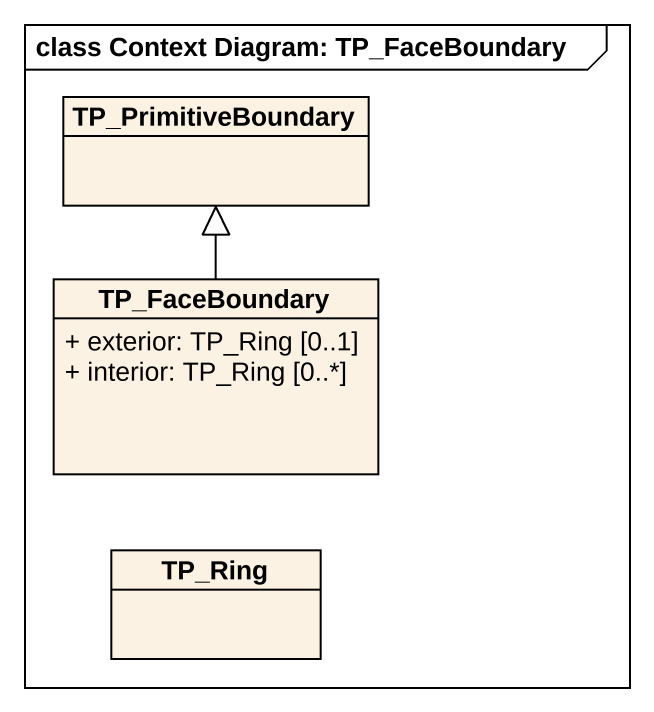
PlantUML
@startuml
mainframe class Context Diagram: TP_FaceBoundary
hide circle
hide empty members
skinparam classAttributeIconSize 0
class TP_PrimitiveBoundary
class TP_FaceBoundary {
  + exterior: TP_Ring [0..1]
  + interior: TP_Ring [0..*]
}
class TP_Ring
TP_FaceBoundary -up-|> TP_PrimitiveBoundary
@enduml
